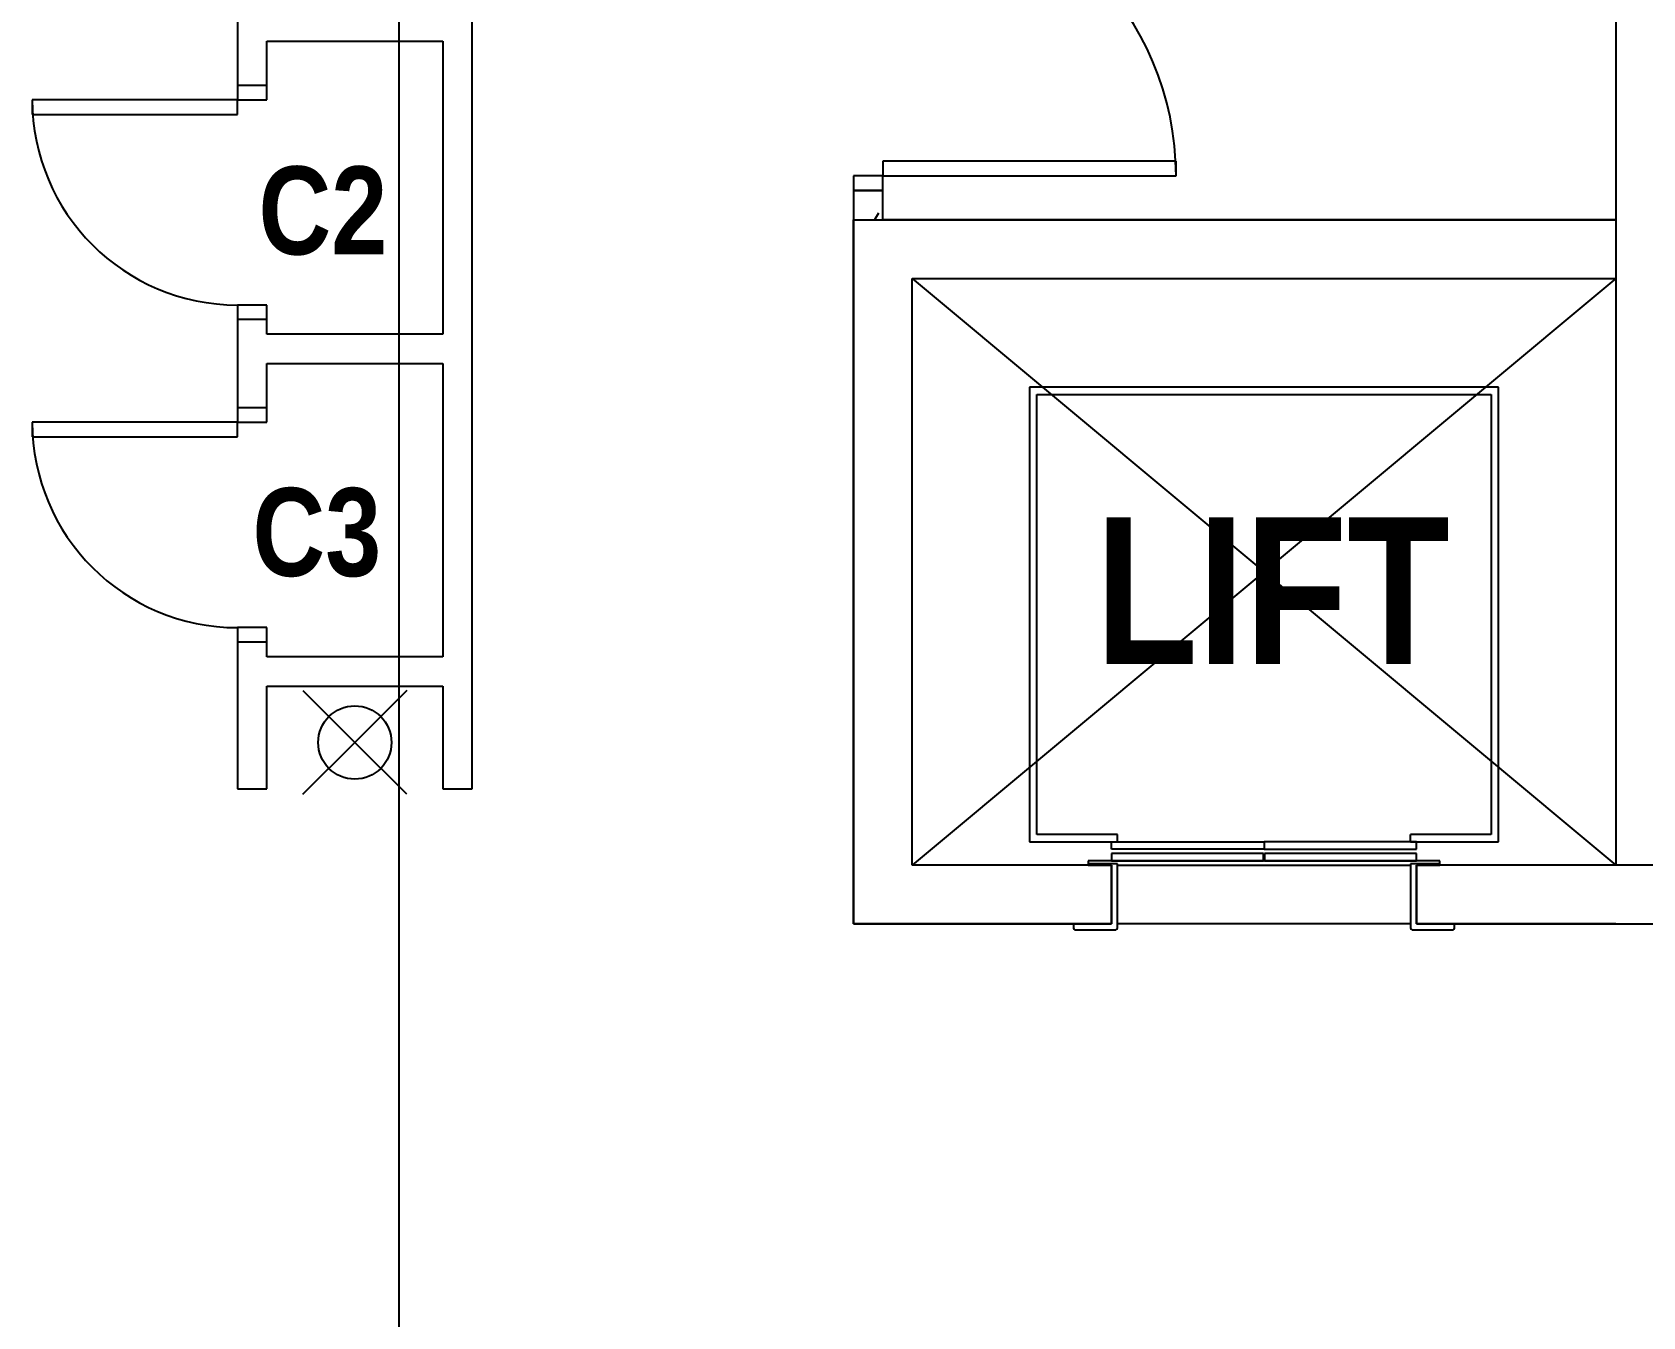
# Model space of a CAD drawing. Header units: millimetres. Extents: x -20146070 to 165023, y -3349561 to 35447.
# Drawn here: x 16436 to 21928, y -23375 to -18995 of the extents above; entities that cross this region are included whole.
import ezdxf

# ---------------------------------------------------------------- set-up
doc = ezdxf.new("R2010")
doc.units = ezdxf.units.MM
doc.header["$LTSCALE"] = 50
doc.linetypes.add('BLK_2 - 1ST_2ND_STOREY_PLAN$0$IDA - Hidden 065', pattern=[537.5, 375, -162.5])
for name, color, linetype in [('BLK_2 - 1ST_2ND_STOREY_PLAN$0$0-1', 8, 'Continuous'), ('BLK_2 - 1ST_2ND_STOREY_PLAN$0$1599_DB_A_BLK2_HQ_R21- LINKVIEW_BLK2_1ST STOREY Toilet JOH$0$A-_DETA----_ED', 8, 'Continuous'), ('BLK_2 - 1ST_2ND_STOREY_PLAN$0$1599_DB_A_BLK2_HQ_R21- LINKVIEW_BLK2_1ST STOREY Toilet JOH$0$A-_DOOR----_E', 8, 'Continuous'), ('BLK_2 - 1ST_2ND_STOREY_PLAN$0$1599_DB_A_BLK2_HQ_R21- LINKVIEW_BLK2_1ST STOREY Toilet JOH$0$A-_DOOR----_E-1', 8, 'Continuous'), ('BLK_2 - 1ST_2ND_STOREY_PLAN$0$1599_DB_A_BLK2_HQ_R21- LINKVIEW_BLK2_1ST STOREY Toilet JOH$0$A-_WALL----_H-2', 8, 'Continuous'), ('BLK_2 - 1ST_2ND_STOREY_PLAN$0$1599_DB_A_BLK2_HQ_R21- LINKVIEW_BLK2_1ST STOREY Toilet JOH$0$S-_COLN----_E', 8, 'Continuous'), ('BLK_2 - 1ST_2ND_STOREY_PLAN$0$A-_DETA----_E-2', 8, 'BLK_2 - 1ST_2ND_STOREY_PLAN$0$IDA - Hidden 065'), ('BLK_2 - 1ST_2ND_STOREY_PLAN$0$A-_DOOR----_E', 8, 'Continuous'), ('BLK_2 - 1ST_2ND_STOREY_PLAN$0$A-_DOOR----_E-1', 8, 'Continuous'), ('BLK_2 - 1ST_2ND_STOREY_PLAN$0$A-_FLOR----_E', 8, 'Continuous'), ('BLK_2 - 1ST_2ND_STOREY_PLAN$0$A-_ROOMNAME_A', 7, 'Continuous'), ('BLK_2 - 1ST_2ND_STOREY_PLAN$0$A-_WALL----_E', 8, 'Continuous'), ('BLK_2 - 1ST_2ND_STOREY_PLAN$0$A-_WALLPRTN_E-1', 8, 'Continuous'), ('NW_GRID LINE', 8, 'Continuous')]:
    doc.layers.add(name, color=color, linetype=linetype)
doc.styles.add('BLK_2 - 1ST_2ND_STOREY_PLAN$0$Arial Narrow_B_2', font='ARIALNB.TTF', dxfattribs={"height": 500})
doc.styles.add('BLK_2 - 1ST_2ND_STOREY_PLAN$0$Arial Narrow_B_3', font='ARIALNB.TTF', dxfattribs={"height": 300})

# ---------------------------------------------------------------- blocks, each defined once
blk = doc.blocks.new('BLK_2 - 1ST_2ND_STOREY_PLAN$0$IDA - Elevator Door - 1000L X 2100H - 2HR-3619522-BLK 2 1ST STOREY PLAN')
at = {"layer": 'BLK_2 - 1ST_2ND_STOREY_PLAN$0$A-_DOOR----_E'}
for p, q in [((800, 1730), (-800, 1730)), ((-800, 1730), (-800, 180)), ((-775, 205), (-775, 1705)), ((-775, 1705), (775, 1705)), ((775, 1705), (775, 205)), ((800, 180), (800, 1730)), ((-800, 180), (-500, 180)), ((-500, 205), (-775, 205)), ((-520, 155), (-520, 180)), ((-520, 180), (0, 180)), ((-500, 180), (-500, 205)), ((520, 180), (0, 180)), ((0, 180), (0, 155)), ((500, 180), (500, 205)), ((775, 205), (500, 205)), ((500, 180), (800, 180)), ((520, 155), (520, 180)), ((600, 115), (-600, 115)), ((-600, 115), (-600, 100)), ((0, 155), (-520, 155)), ((-2, 140), (-520, 140)), ((-520, 140), (-520, 115)), ((-520, 115), (-2, 115)), ((-2, 115), (-2, 140)), ((0, 155), (520, 155)), ((520, 140), (2, 140)), ((2, 140), (2, 115)), ((2, 115), (520, 115)), ((520, 115), (520, 140)), ((600, 100), (600, 115)), ((-500, 105), (-600, 105)), ((-600, 105), (-600, 100)), ((-600, 100), (-520, 100)), ((-600, 100), (-520, 100)), ((-520, 100), (-520, -100)), ((-500.5, 100), (500.5, 100)), ((-500, -115), (-500, 105)), ((600, 105), (500, 105)), ((500, 105), (500, -115)), ((520, -100), (520, 100)), ((520, 100), (600, 100)), ((520, 100), (600, 100)), ((600, 100), (600, 105)), ((-520, -100), (-650, -100)), ((-650, -100), (-650, -115)), ((650, -100), (520, -100)), ((650, -115), (650, -100)), ((-645, -120), (-505, -120)), ((505, -120), (645, -120))]:
    blk.add_line(p, q, dxfattribs=at)
for centre, start, end in [((-645, -115), 180, 270), ((-505, -115), 270, 360), ((505, -115), 180, 270), ((645, -115), 270, 360)]:
    blk.add_arc(centre, 5, start, end, dxfattribs=at)
blk = doc.blocks.new('BLK_2 - 1ST_2ND_STOREY_PLAN$0$IDA - F - Single - Swing - 1100L X 2200H - B2-TD01-3240950-BLK 2 1ST STOREY PLAN')
at = {"layer": 'BLK_2 - 1ST_2ND_STOREY_PLAN$0$A-_DOOR----_E'}
for p, q in [((500, 1050), (450, 1050)), ((450, 1050), (450, 50)), ((500, 50), (500, 1050)), ((-500, 50), (-550, 50)), ((-550, 50), (-550, -50)), ((-500, -50), (-500, 50)), ((450, 50), (500, 50)), ((550, 50), (500, 50)), ((500, 50), (500, -50)), ((550, -50), (550, 50)), ((-550, -50), (-500, -50)), ((500, -50), (550, -50))]:
    blk.add_line(p, q, dxfattribs=at)
blk.add_arc((500, 50), 1000, 90, 180, dxfattribs=at)
blk = doc.blocks.new('BLK_2 - 1ST_2ND_STOREY_PLAN$0$1599_DB_A_BLK2_HQ_R21_rvt-1-BLK 2 1ST STOREY PLAN')
at = {"layer": 'BLK_2 - 1ST_2ND_STOREY_PLAN$0$A-_DETA----_E-2'}
for p, q in [((-122736.4, -62562.4), (-120336.4, -64562.4)), ((-120336.4, -62562.4), (-122736.4, -64562.4))]:
    blk.add_line(p, q, dxfattribs=at)
at = {"layer": 'BLK_2 - 1ST_2ND_STOREY_PLAN$0$A-_FLOR----_E'}
for p, q in [((-122936.4, -64762.4), (-122936.4, -62362.4)), ((-122936.4, -62362.4), (-120336.4, -62362.4)), ((-120336.4, -62362.4), (-120336.4, -64562.4)), ((-122056.4, -64762.4), (-122936.4, -64762.4)), ((-121036.4, -64762.4), (-122036.4, -64762.4)), ((-120336.4, -64762.4), (-121016.4, -64762.4))]:
    blk.add_line(p, q, dxfattribs=at)
at = {"layer": 'BLK_2 - 1ST_2ND_STOREY_PLAN$0$A-_WALL----_E'}
for p, q in [((-122936.4, -62362.4), (-122886.4, -62362.4)), ((-122886.4, -62362.4), (-122836.4, -62362.4))]:
    blk.add_line(p, q, dxfattribs=at)
at = {"layer": 'BLK_2 - 1ST_2ND_STOREY_PLAN$0$A-_WALLPRTN_E-1'}
for p, q in [((-120336.4, -60927.4), (-120336.4, -62362.4)), ((-122836.4, -62262.4), (-122936.4, -62262.4)), ((-122936.4, -62262.4), (-122936.4, -62362.4)), ((-122836.4, -62362.4), (-122836.4, -62262.4)), ((-122936.4, -62362.4), (-122936.4, -62562.4)), ((-120336.4, -62362.4), (-122836.4, -62362.4)), ((-122936.4, -62562.4), (-122936.4, -64562.4)), ((-122736.4, -62562.4), (-120336.4, -62562.4)), ((-122736.4, -64562.4), (-122736.4, -62562.4)), ((-120336.4, -62562.4), (-120336.4, -64562.4)), ((-122936.4, -64562.4), (-122936.4, -64762.4)), ((-122056.4, -64562.4), (-122736.4, -64562.4)), ((-122056.4, -64762.4), (-122056.4, -64562.4)), ((-120336.4, -64562.4), (-121016.4, -64562.4)), ((-121016.4, -64562.4), (-121016.4, -64762.4)), ((-122936.4, -64762.4), (-122056.4, -64762.4)), ((-121016.4, -64762.4), (-120136.4, -64762.4))]:
    blk.add_line(p, q, dxfattribs=at)
at = {"layer": 'BLK_2 - 1ST_2ND_STOREY_PLAN$0$A-_DOOR----_E-1', "rotation": 270}
blk.add_blockref('BLK_2 - 1ST_2ND_STOREY_PLAN$0$IDA - F - Single - Swing - 1100L X 2200H - B2-TD01-3240950-BLK 2 1ST STOREY PLAN', (-122886.4, -61712.4), dxfattribs=at)
at = {"layer": 'BLK_2 - 1ST_2ND_STOREY_PLAN$0$A-_DOOR----_E-1'}
blk.add_blockref('BLK_2 - 1ST_2ND_STOREY_PLAN$0$IDA - Elevator Door - 1000L X 2100H - 2HR-3619522-BLK 2 1ST STOREY PLAN', (-121536.4, -64662.4), dxfattribs=at)
blk = doc.blocks.new('BLK_2 - 1ST_2ND_STOREY_PLAN$0$1599_DB_A_BLK2_HQ_R21- LINKVIEW_BLK2_1ST STOREY Toilet JOH$0$IDA- Fire Extinguisher - 3kg AB-4035047-LINKVIEW_BLK2_1ST STOREY')
at = {"layer": 'BLK_2 - 1ST_2ND_STOREY_PLAN$0$1599_DB_A_BLK2_HQ_R21- LINKVIEW_BLK2_1ST STOREY Toilet JOH$0$A-_DETA----_ED'}
for p in [(-176.8, 26.8), (176.8, 26.8), (-176.8, -326.8), (176.8, -326.8)]:
    blk.add_line(p, (0, -150), dxfattribs=at)
blk.add_circle((0, -150), 125, dxfattribs=at)
blk = doc.blocks.new('BLK_2 - 1ST_2ND_STOREY_PLAN$0$1599_DB_A_BLK2_HQ_R21- LINKVIEW_BLK2_1ST STOREY Toilet JOH$0$IDA - F - Single - Swing - 1100L X 2200H - B2-TD01-3240950-LINKVIEW_BLK2_1ST STOREY')
at = {"layer": 'BLK_2 - 1ST_2ND_STOREY_PLAN$0$1599_DB_A_BLK2_HQ_R21- LINKVIEW_BLK2_1ST STOREY Toilet JOH$0$A-_DOOR----_E'}
for p, q in [((500, 1050), (450, 1050)), ((450, 1050), (450, 50)), ((500, 50), (500, 1050)), ((-500, 50), (-550, 50)), ((-500, -50), (-500, 50)), ((450, 50), (500, 50)), ((550, 50), (500, 50)), ((500, 50), (500, -50)), ((-550, -50), (-500, -50)), ((500, -50), (550, -50))]:
    blk.add_line(p, q, dxfattribs=at)
blk.add_arc((500, 50), 1000, 90, 180, dxfattribs=at)
blk = doc.blocks.new('BLK_2 - 1ST_2ND_STOREY_PLAN$0$1599_DB_A_BLK2_HQ_R21- LINKVIEW_BLK2_1ST STOREY Toilet JOH$0$IDA - Elevator Door - 1000L X 2100H - 2HR-3619522-LINKVIEW_BLK2_1ST STOREY')
at = {"layer": 'BLK_2 - 1ST_2ND_STOREY_PLAN$0$1599_DB_A_BLK2_HQ_R21- LINKVIEW_BLK2_1ST STOREY Toilet JOH$0$A-_DOOR----_E'}
for p, q in [((800, 1730), (-800, 1730)), ((-800, 1730), (-800, 180)), ((-775, 205), (-775, 1705)), ((-775, 1705), (775, 1705)), ((775, 1705), (775, 205)), ((800, 180), (800, 1730)), ((-800, 180), (-500, 180)), ((-500, 205), (-775, 205)), ((-520, 155), (-520, 180)), ((-520, 180), (0, 180)), ((-500, 180), (-500, 205)), ((520, 180), (0, 180)), ((0, 180), (0, 155)), ((500, 180), (500, 205)), ((775, 205), (500, 205)), ((500, 180), (800, 180)), ((520, 155), (520, 180)), ((-520, 115), (-600, 115)), ((-600, 115), (-600, 105)), ((0, 155), (-520, 155)), ((-2, 140), (-520, 140)), ((-520, 140), (-520, 115)), ((-520, 115), (-2, 115)), ((-2, 115), (-2, 140)), ((2, 115), (-2, 115)), ((0, 155), (520, 155)), ((520, 140), (2, 140)), ((2, 140), (2, 115)), ((2, 115), (520, 115)), ((520, 115), (520, 140)), ((600, 115), (520, 115)), ((600, 105), (600, 115)), ((-500, 105), (-600, 105)), ((-600, 105), (-600, 100)), ((-500.5, 100), (500.5, 100)), ((-500, -115), (-500, 105)), ((600, 105), (500, 105)), ((500, 105), (500, -115)), ((600, 100), (600, 105)), ((-650, -100), (-650, -115)), ((650, -115), (650, -100)), ((-645, -120), (-505, -120)), ((505, -120), (645, -120))]:
    blk.add_line(p, q, dxfattribs=at)
for centre, start, end in [((-645, -115), 180, 270), ((-505, -115), 270, 360), ((505, -115), 180, 270), ((645, -115), 270, 0)]:
    blk.add_arc(centre, 5, start, end, dxfattribs=at)
blk = doc.blocks.new('BLK_2 - 1ST_2ND_STOREY_PLAN$0$1599_DB_A_BLK2_HQ_R21- LINKVIEW_BLK2_1ST STOREY Toilet JOH')
at = {"layer": 'BLK_2 - 1ST_2ND_STOREY_PLAN$0$1599_DB_A_BLK2_HQ_R21- LINKVIEW_BLK2_1ST STOREY Toilet JOH$0$A-_WALL----_H-2'}
h = blk.add_hatch(dxfattribs=at)
h.set_pattern_fill('FP_2', color=256, style=0, pattern_type=2)
h.set_pattern_definition([(0, (0, 0), (1016, 254), [83.82, -678.18, 83.82, -678.18, -4064]), (0, (0, 0), (1016, 254), [-1524, 83.82, -1440.18, 83.82, -678.18, -1778]), (0, (0, 0), (1016, 254), [-3810, 83.82, -424.18, 83.82, -1186.18]), (120, (381, 127), (-727.9705, 752.8818), [83.82, -678.18, 83.82, -678.18, -4064]), (120, (381, 127), (-727.9705, 752.8818), [-1524, 83.82, -1440.18, 83.82, -678.18, -1778]), (120, (381, 127), (-727.9705, 752.8818), [-3810, 83.82, -424.18, 83.82, -1186.18]), (240, (508, 635), (-288.0295, -1006.8818), [83.82, -678.18, 83.82, -678.18, -4064]), (240, (508, 635), (-288.0295, -1006.8818), [-1524, 83.82, -1440.18, 83.82, -678.18, -1778]), (240, (508, 635), (-288.0295, -1006.8818), [-3810, 83.82, -424.18, 83.82, -1186.18])])
h.paths.add_polyline_path([(8470.7, -19634.7), (8470.7, -19534.7), (8370.7, -19534.7), (8370.7, -19634.7), (8420.7, -19634.7)], flags=0)
at = {"layer": 'BLK_2 - 1ST_2ND_STOREY_PLAN$0$1599_DB_A_BLK2_HQ_R21- LINKVIEW_BLK2_1ST STOREY Toilet JOH$0$A-_DOOR----_E-1'}
for p, q in [((6270.7, -19174.7), (6270.7, -19224.7)), ((6370.7, -19224.7), (6370.7, -19174.7)), ((6270.7, -19224.7), (5570.7, -19224.7)), ((5570.7, -19224.7), (5570.7, -19274.7)), ((5570.7, -19274.7), (6270.7, -19274.7)), ((6270.7, -19274.7), (6270.7, -19224.7)), ((6270.7, -19224.7), (6370.7, -19224.7)), ((6270.7, -19924.7), (6270.7, -19974.7)), ((6370.7, -19924.7), (6270.7, -19924.7)), ((6370.7, -19974.7), (6370.7, -19924.7)), ((6270.7, -20274.7), (6270.7, -20324.7)), ((6370.7, -20324.7), (6370.7, -20274.7)), ((6270.7, -20324.7), (5570.7, -20324.7)), ((5570.7, -20324.7), (5570.7, -20374.7)), ((6270.7, -20374.7), (6270.7, -20324.7)), ((6270.7, -20324.7), (6370.7, -20324.7)), ((5570.7, -20374.7), (6270.7, -20374.7)), ((6270.7, -21024.7), (6270.7, -21074.7)), ((6370.7, -21024.7), (6270.7, -21024.7)), ((6370.7, -21074.7), (6370.7, -21024.7))]:
    blk.add_line(p, q, dxfattribs=at)
for centre in [(6270.7, -19224.7), (6270.7, -20324.7)]:
    blk.add_arc(centre, 700, 180, 270, dxfattribs=at)
at = {"layer": 'BLK_2 - 1ST_2ND_STOREY_PLAN$0$1599_DB_A_BLK2_HQ_R21- LINKVIEW_BLK2_1ST STOREY Toilet JOH$0$S-_COLN----_E'}
for p, q in [((7070.7, -21574.7), (7070.7, -18024.7)), ((10970.7, -18199.7), (10970.7, -19634.7)), ((6270.7, -18874.7), (6270.7, -19174.7)), ((6370.7, -19174.7), (6370.7, -19024.7)), ((6370.7, -19024.7), (6970.7, -19024.7)), ((6970.7, -19024.7), (6970.7, -20024.7)), ((6270.7, -19174.7), (6370.7, -19174.7)), ((8470.7, -19534.7), (8370.7, -19534.7)), ((8370.7, -19534.7), (8370.7, -22034.7)), ((8470.7, -19634.7), (8470.7, -19534.7)), ((8370.7, -19634.7), (8470.7, -19634.7)), ((10970.7, -19634.7), (8470.7, -19634.7)), ((10970.7, -19834.7), (8570.7, -21834.7)), ((8570.7, -19834.7), (10970.7, -21834.7)), ((8570.7, -21834.7), (8570.7, -19834.7)), ((8570.7, -19834.7), (10970.7, -19834.7)), ((10970.7, -19834.7), (10970.7, -21834.7)), ((6270.7, -19974.7), (6270.7, -20274.7)), ((6370.7, -19974.7), (6270.7, -19974.7)), ((6370.7, -20024.7), (6370.7, -19974.7)), ((6970.7, -20024.7), (6370.7, -20024.7)), ((6370.7, -20274.7), (6370.7, -20124.7)), ((6370.7, -20124.7), (6970.7, -20124.7)), ((6970.7, -20124.7), (6970.7, -21124.7)), ((6270.7, -20274.7), (6370.7, -20274.7)), ((6370.7, -21074.7), (6270.7, -21074.7)), ((6270.7, -21074.7), (6270.7, -21574.7)), ((6370.7, -21124.7), (6370.7, -21074.7)), ((6970.7, -21124.7), (6370.7, -21124.7)), ((6370.7, -21574.7), (6370.7, -21224.7)), ((6370.7, -21224.7), (6970.7, -21224.7)), ((6970.7, -21224.7), (6970.7, -21574.7)), ((6270.7, -21574.7), (6370.7, -21574.7)), ((6970.7, -21574.7), (7070.7, -21574.7)), ((9250.7, -21834.7), (8570.7, -21834.7)), ((9250.7, -22034.7), (9250.7, -21834.7)), ((10290.7, -21834.7), (10290.7, -22034.7)), ((11170.7, -21834.7), (10290.7, -21834.7)), ((8370.7, -22034.7), (9250.7, -22034.7)), ((10270.7, -22034.7), (9270.7, -22034.7)), ((10290.7, -22034.7), (11170.7, -22034.7))]:
    blk.add_line(p, q, dxfattribs=at)
at = {"layer": 'BLK_2 - 1ST_2ND_STOREY_PLAN$0$1599_DB_A_BLK2_HQ_R21- LINKVIEW_BLK2_1ST STOREY Toilet JOH$0$S-_COLN----_E', "rotation": 270}
for name, p in [('BLK_2 - 1ST_2ND_STOREY_PLAN$0$1599_DB_A_BLK2_HQ_R21- LINKVIEW_BLK2_1ST STOREY Toilet JOH$0$IDA - F - Single - Swing - 1100L X 2200H - B2-TD01-3240950-LINKVIEW_BLK2_1ST STOREY', (8420.7, -18984.7)), ('BLK_2 - 1ST_2ND_STOREY_PLAN$0$1599_DB_A_BLK2_HQ_R21- LINKVIEW_BLK2_1ST STOREY Toilet JOH$0$IDA- Fire Extinguisher - 3kg AB-4035047-LINKVIEW_BLK2_1ST STOREY', (6820.7, -21416.4))]:
    blk.add_blockref(name, p, dxfattribs=at)
at = {"layer": 'BLK_2 - 1ST_2ND_STOREY_PLAN$0$1599_DB_A_BLK2_HQ_R21- LINKVIEW_BLK2_1ST STOREY Toilet JOH$0$S-_COLN----_E'}
blk.add_blockref('BLK_2 - 1ST_2ND_STOREY_PLAN$0$1599_DB_A_BLK2_HQ_R21- LINKVIEW_BLK2_1ST STOREY Toilet JOH$0$IDA - Elevator Door - 1000L X 2100H - 2HR-3619522-LINKVIEW_BLK2_1ST STOREY', (9770.7, -21934.7), dxfattribs=at)
blk = doc.blocks.new('BLK_2 - 1ST_2ND_STOREY_PLAN')
blk.add_blockref('BLK_2 - 1ST_2ND_STOREY_PLAN$0$1599_DB_A_BLK2_HQ_R21- LINKVIEW_BLK2_1ST STOREY Toilet JOH', (-131307.1, -42727.7))
at = {"layer": 'BLK_2 - 1ST_2ND_STOREY_PLAN$0$0-1'}
blk.add_blockref('BLK_2 - 1ST_2ND_STOREY_PLAN$0$1599_DB_A_BLK2_HQ_R21_rvt-1-BLK 2 1ST STOREY PLAN', (0, 0), dxfattribs=at)
at = {"layer": 'BLK_2 - 1ST_2ND_STOREY_PLAN$0$A-_ROOMNAME_A', "attachment_point": 1}
for s, insert, char_height, width, style in [('C2', (-124964.8, -62180), 300, 561.181, 'BLK_2 - 1ST_2ND_STOREY_PLAN$0$Arial Narrow_B_3'), ('C2', (-124964.8, -62180), 300, 561.181, 'BLK_2 - 1ST_2ND_STOREY_PLAN$0$Arial Narrow_B_3'), ('C3', (-124985.5, -63276.5), 300, 561.181, 'BLK_2 - 1ST_2ND_STOREY_PLAN$0$Arial Narrow_B_3'), ('C3', (-124985.5, -63276.5), 300, 561.181, 'BLK_2 - 1ST_2ND_STOREY_PLAN$0$Arial Narrow_B_3'), ('LIFT', (-122111.6, -63376.2), 500, 1523.206, 'BLK_2 - 1ST_2ND_STOREY_PLAN$0$Arial Narrow_B_2'), ('LIFT', (-122111.6, -63376.2), 500, 1523.206, 'BLK_2 - 1ST_2ND_STOREY_PLAN$0$Arial Narrow_B_2')]:
    blk.add_mtext(s, dxfattribs=dict(at, insert=insert, char_height=char_height, width=width, style=style))

msp = doc.modelspace()

# ---------------------------------------------------------------- linework, layer by layer
at = {"layer": 'NW_GRID LINE'}
msp.add_line((17686.5, 8788.6), (17686.5, -79047.9), dxfattribs=at)

# ---------------------------------------------------------------- block references
msp.add_blockref('BLK_2 - 1ST_2ND_STOREY_PLAN', (142172.9, 42727.7), dxfattribs=at)

doc.saveas('drawing.dxf')
